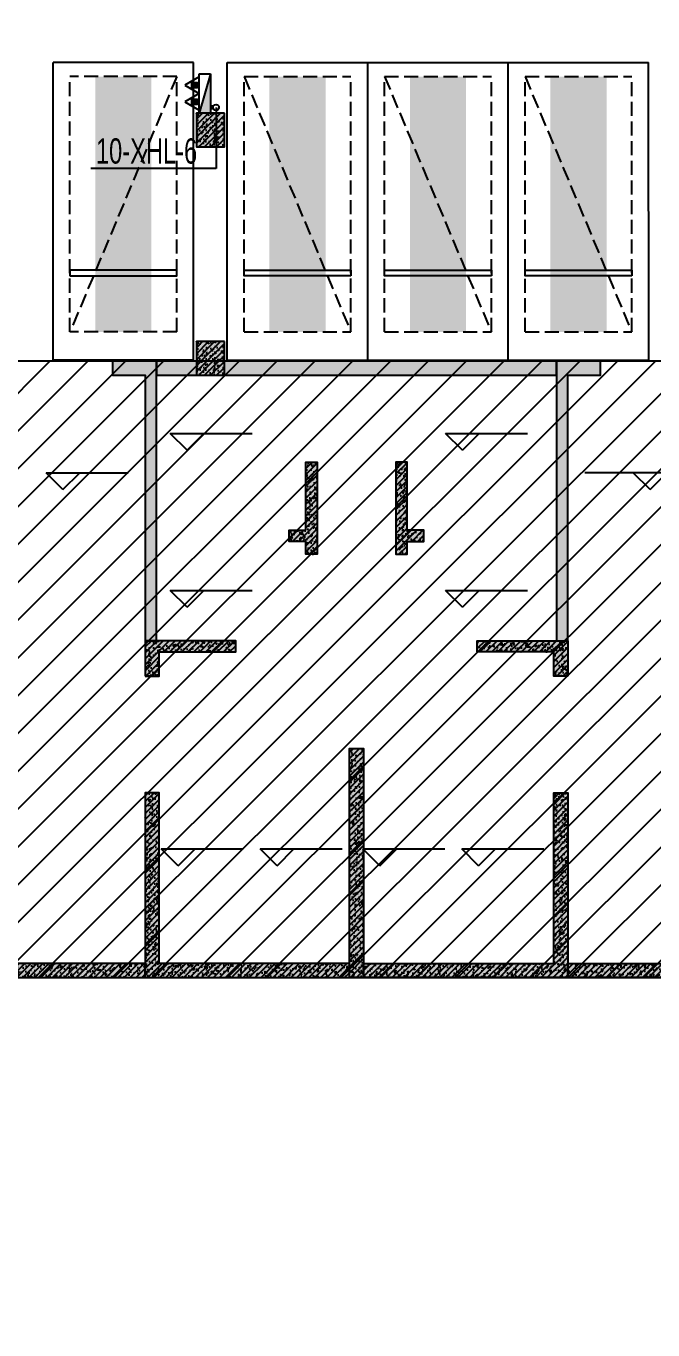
# Model space of a CAD drawing. Extents: x -1338203 to 1886333, y -783476 to 1038610.
# Drawn here: x 766276 to 777432, y -411029 to -387801 of the extents above; entities that cross this region are included whole.
import ezdxf

# ---------------------------------------------------------------- set-up
doc = ezdxf.new("R2010")
doc.units = 0
doc.header["$LTSCALE"] = 1000
doc.header["$MEASUREMENT"] = 0
doc.linetypes.add('A-001-平面B2$0$__DASH', pattern=[0.35, 0.25, -0.1])
for name, color, linetype in [('A-001-车位参照B2$0$A-001-车位参照B2$0$0A-P-PKNG-CAR(A)', 43, 'Continuous'), ('A-08-平面B2$0$0A-A-SYMB-ELEV', 150, 'Continuous'), ('p-a-regular', 5, 'Continuous'), ('S-08-墙柱B2_B1$0$0S-CW-HATCH', 251, 'Continuous'), ('S-08-墙柱B2_B1$0$0S-CW-HATCH-UP', 251, 'Continuous'), ('S-08-墙柱B2_B1$0$0S-CW-LINE', 72, 'Continuous'), ('S001地下二墙柱$0$S001地下二墙柱$0$0A-P-PKNG-STRP', 40, 'Continuous'), ('S001地下二墙柱$0$S001地下二墙柱$0$0S-CC-LINE', 52, 'Continuous'), ('S001地下二墙柱$0$S001地下二墙柱$0$0S-CW-HATCH', 251, 'Continuous'), ('S001地下二墙柱$0$S001地下二墙柱$0$0S-CW-HATCH-UP', 251, 'Continuous'), ('负二层消火栓$0$负二层消火栓$0$0P-ACC-FH', 7, 'Continuous'), ('负二层消火栓$0$负二层消火栓$0$0P-DIM-FH', 3, 'Continuous'), ('负二层消火栓$0$负二层消火栓$0$0P-PIPE-FH', 1, 'Continuous'), ('负二层消火栓$0$负二层消火栓$0$0P-VPIPE-FH', 1, 'Continuous'), ('负二层消火栓$0$负二层消火栓$1$0P-EQUIP-FH', 7, 'Continuous')]:
    doc.layers.add(name, color=color, linetype=linetype)
doc.styles.add('负二层消火栓$0$负二层消火栓$0$AAD-S', font='aad-s.shx', dxfattribs={"width": 0.7, "bigfont": 'aad-hztxt.shx'})
pattern_1 = [(45, (0, 0), (-53.033, 53.033), []), (50, (0, 0), (215.178, -18.8256), [22.5, -247.5]), (355, (0, 0), (-41.6254, 225.6576), [18, -198]), (100.4514, (17.93, -1.57), (173.5528, 206.8319), [19.122, -210.3426]), (46.1842, (0, 60), (320.1723, -49.6557), [33.75, -371.25]), (96.6356, (26.68, 55.86), (280.399, 292.2354), [28.683, -315.514]), (351.1842, (0, 60), (280.3986, 292.2356), [27, -297]), (21, (30, 45), (179.0721, -120.7857), [22.5, -247.5]), (326, (30, 45), (72.9946, 217.545), [18, -198]), (71.4514, (44.92, 34.93), (252.0668, 96.7591), [19.122, -210.3426]), (37.5, (0, 0), (3.64796, 99.86816), [0, -195.6, 0, -201, 0, -198.75]), (7.5, (0, 0), (78.92086, 118.3235), [0, -114.6, 0, -191.1, 0, -75.75]), (327.5, (-66.9, 0), (160.14673, -6.76646), [0, -75, 0, -234, 0, -310.5]), (317.5, (-96.9, 0), (174.95585, 30.0315), [0, -97.5, 0, -155.4, 0, -220.5])]

# ---------------------------------------------------------------- blocks, each defined once
blk = doc.blocks.new('A-08-平面B2')
at = {"layer": 'A-08-平面B2$0$0A-A-SYMB-ELEV'}
for p, q in [((7635, 7102), (7335, 7402)), ((7335, 7402), (8793, 7402)), ((7635, 7102), (7935, 7402)), ((12535, 7102), (12235, 7402)), ((12235, 7402), (13693, 7402)), ((12535, 7102), (12835, 7402)), ((5426, 6402), (5126, 6702)), ((5126, 6702), (6584, 6702)), ((5426, 6402), (5726, 6702)), ((16174, 6702), (14716, 6702)), ((15874, 6402), (15574, 6702)), ((15874, 6402), (16174, 6702)), ((7635, 4307), (7335, 4607)), ((7335, 4607), (8793, 4607)), ((7635, 4307), (7935, 4607)), ((12535, 4307), (12235, 4607)), ((12235, 4607), (13693, 4607)), ((12535, 4307), (12835, 4607)), ((7476, -300), (7176, 0)), ((7176, 0), (8635, 0)), ((7476, -300), (7776, 0)), ((9236, -300), (8936, 0)), ((8936, 0), (10394, 0)), ((9236, -300), (9536, 0)), ((11065, -300), (10765, 0)), ((10765, 0), (12223, 0)), ((11065, -300), (11365, 0)), ((12824, -300), (12524, 0)), ((12524, 0), (13983, 0)), ((12824, -300), (13124, 0))]:
    blk.add_line(p, q, dxfattribs=at)
blk = doc.blocks.new('A-001-主楼组合参照B2')
at = {"ltscale": 0.002}
h = blk.add_hatch(dxfattribs=at)
h.set_pattern_fill('ANSI31', color=8, scale=300)
h.set_pattern_definition([(45, (-290759.76, -7878.1), (-336.7596, 336.7596), [])])
h.paths.add_polyline_path([(66281, -186940), (66281, -185540), (62441, -185540), (62441, -181550), (55141, -181550), (55141, -185540), (51301, -185540), (51301, -186940), (44981, -186940), (44981, -185540), (41131, -185540), (41131, -181650), (37392, -181650), (37392, -179560), (38191, -179560), (38191, -176360), (41051, -176360), (41051, -174560), (42851, -174560), (42851, -173660), (46981, -173660), (46981, -172090), (50101, -172090), (50101, -174560), (67481, -174560), (67481, -172090), (70601, -172090), (70601, -174560), (76531, -174560), (76531, -176360), (79391, -176360), (79391, -179560), (80191, -179560), (80191, -182110), (81091, -182110), (81091, -185540), (72601, -185540), (72601, -186940)])
h.paths.add_polyline_path([(2291, -185540), (9781, -185540), (9781, -186540), (9631, -186540), (9631, -186940), (16251, -186940), (16251, -186540), (16101, -186540), (16101, -185540), (23691, -185540), (23691, -179560), (22891, -179560), (22891, -176360), (20031, -176360), (20031, -174560), (18231, -174560), (18231, -173660), (14101, -173660), (14101, -172090), (10981, -172090), (10981, -174560), (-6399, -174560), (-6399, -172090), (-9519, -172090), (-9519, -174560), (-15449, -174560), (-15449, -176360), (-18309, -176360), (-18309, -179560), (-19109, -179560), (-19109, -181610), (-20009, -181610), (-20009, -185540), (-11519, -185540), (-11519, -186540), (-11669, -186540), (-11669, -186940), (-5049, -186940), (-5049, -186540), (-5199, -186540), (-5199, -185540), (-1359, -185540), (-1359, -181550), (2291, -181550)])
h.paths.add_polyline_path([(-109959, -168806), (-109959, -173536), (-109709, -173536), (-103819, -173536), (-103819, -177236), (-99249, -177236), (-99249, -178036), (-92869, -178036), (-92869, -177236), (-71299, -177236), (-71299, -178036), (-64919, -178036), (-64919, -177236), (-54209, -177236), (-54209, -168806), (-59109, -168806), (-59109, -167906), (-62059, -167906), (-62059, -168806), (-64369, -168806), (-64369, -167456), (-66169, -167456), (-66169, -165386), (-69469, -165386), (-69469, -167386), (-71849, -167386), (-71849, -168806), (-82159, -168806), (-82159, -167906), (-85209, -167906), (-85209, -168806), (-92319, -168806), (-92319, -167386), (-94699, -167386), (-94699, -165386), (-97999, -165386), (-97999, -167456), (-99799, -167456), (-99799, -168806)])
h.paths.add_polyline_path([(-115664, -225244), (-115664, -225844), (-115414, -225844), (-115414, -225244), (-114084, -225244), (-114084, -225844), (-113834, -225844), (-113834, -225244), (-112009, -225244), (-112009, -225844), (-111589, -225844), (-111589, -225244), (-92909, -225244), (-92909, -225844), (-92489, -225844), (-92489, -225244), (-90664, -225244), (-90664, -225844), (-90414, -225844), (-90414, -225244), (-89084, -225244), (-89084, -225844), (-88834, -225844), (-88834, -225244), (-82964, -225244), (-82964, -225844), (-82714, -225844), (-82714, -225244), (-81384, -225244), (-81384, -225844), (-81134, -225844), (-81134, -225244), (-79309, -225244), (-79309, -225844), (-78889, -225844), (-78889, -225244), (-60209, -225244), (-60209, -225844), (-59789, -225844), (-59789, -225244), (-57964, -225244), (-57964, -225844), (-57714, -225844), (-57714, -225244), (-56384, -225244), (-56384, -225844), (-56134, -225844), (-56134, -225244), (-53249, -225244), (-53249, -216464), (-53249, -216464), (-56519, -216464), (-56519, -216464), (-59959, -216464), (-59959, -215464), (-67989, -215464), (-67989, -211894), (-71109, -211894), (-71109, -215464), (-79139, -215464), (-79139, -216464), (-81759, -216464), (-81759, -215464), (-83909, -215464), (-83909, -216464), (-86599, -216464), (-87849, -216464), (-92659, -216464), (-92659, -215464), (-100689, -215464), (-100689, -211894), (-103809, -211894), (-103809, -215464), (-111839, -215464), (-111839, -215464), (-114239, -215464), (-114239, -215464), (-116459, -215464), (-116459, -216464), (-118549, -216464), (-118549, -221294), (-119249, -221294), (-119249, -221894), (-118549, -221894), (-118549, -223844), (-119249, -223844), (-119249, -224444), (-118549, -224444), (-118549, -225244)])
h.paths.add_polyline_path([(-11949, -235160), (-15609, -235160), (-15609, -237714), (-16509, -237714), (-16509, -241140), (-8019, -241140), (-8019, -242140), (-8169, -242140), (-8169, -242540), (-1549, -242540), (-1549, -242140), (-1699, -242140), (-1699, -241140), (13281, -241140), (13281, -242140), (13131, -242140), (13131, -242540), (19751, -242540), (19751, -242140), (19601, -242140), (19601, -241140), (27191, -241140), (27191, -239340), (27191, -239340), (27191, -237140), (27191, -237140), (27191, -235250), (23441, -235250), (23441, -230950), (23441, -230160), (21531, -230160), (17601, -230160), (17602, -227690), (14482, -227690), (14481, -230160), (-2899, -230160), (-2899, -227690), (-6019, -227690), (-6019, -230160), (-9949, -230160), (-11949, -230160)])
h.paths.add_polyline_path([(67491, -237140), (67491, -235160), (71151, -235160), (71151, -234560), (73051, -234560), (73051, -230160), (77081, -230160), (77081, -227690), (80201, -227690), (80201, -230160), (97581, -230160), (97581, -227690), (100701, -227690), (100701, -230160), (104631, -230160), (106631, -230160), (106631, -231960), (109491, -231960), (109491, -235160), (110291, -235160), (110291, -237713), (111191, -237713), (111191, -241140), (102701, -241140), (102701, -242140), (102851, -242140), (102851, -242540), (96231, -242540), (96231, -242140), (96381, -242140), (96381, -241140), (81401, -241140), (81401, -242140), (81551, -242140), (81551, -242540), (74931, -242540), (74931, -242140), (75081, -242140), (75081, -241140), (67491, -241140), (67491, -239340)])
h.paths.add_polyline_path([(11811, -302465), (13796, -302220), (17696, -301741), (17394, -299289), (20491, -298908), (20793, -301359), (25884, -300733), (26493, -305676), (29133, -305351), (28525, -300408), (38043, -299237), (37741, -296785), (40838, -296404), (41140, -298856), (45040, -298376), (47025, -298132), (47636, -303094), (50474, -302745), (51268, -302647), (51580, -305181), (52178, -310042), (48297, -310519), (48118, -309060), (44465, -309509), (44588, -310502), (44736, -310484), (44785, -310881), (38215, -311689), (38166, -311292), (38315, -311274), (38193, -310281), (23325, -312111), (23447, -313103), (23596, -313085), (23645, -313482), (17074, -314290), (17025, -313893), (17174, -313875), (17052, -312883), (1787, -314761), (1909, -315753), (2058, -315735), (2107, -316132), (-4463, -316941), (-4512, -316544), (-4363, -316525), (-4485, -315533), (-12912, -316570), (-13331, -313165), (-12437, -313055), (-12507, -312490), (-12749, -310524), (-11955, -310427), (-12346, -307251), (-9507, -306901), (-9727, -305115), (-7940, -304896), (-8050, -304003), (-3951, -303497), (-4143, -301939), (-1046, -301558), (-745, -304010), (7186, -303034), (7796, -307996), (12421, -307427)])
h.paths.add_polyline_path([(118676, -301883), (118079, -297021), (118079, -297019), (118009, -296454), (117768, -294488), (116974, -294586), (116584, -291410), (113745, -291758), (113526, -289972), (111540, -290216), (107640, -290695), (107339, -288243), (104242, -288623), (104543, -291075), (87293, -293193), (86992, -290742), (83895, -291122), (84196, -293574), (80295, -294053), (78310, -294297), (78920, -299259), (76081, -299608), (75287, -299705), (75598, -302240), (76016, -305641), (83549, -304716), (83671, -305708), (83522, -305726), (83571, -306123), (90142, -305317), (90093, -304920), (89944, -304938), (89822, -303945), (104690, -302119), (104812, -303112), (104663, -303130), (104712, -303527), (111283, -302720), (111234, -302323), (111085, -302341), (110963, -301349), (114617, -300901), (114796, -302359)])
at = {"color": 3, "flags": 128}
for points in [[(-11949, -235160), (-15609, -235160), (-15609, -237714), (-16509, -237714), (-16509, -241140), (-8019, -241140), (-8019, -242140), (-8169, -242140), (-8169, -242540), (-1549, -242540), (-1549, -242140), (-1699, -242140), (-1699, -241140), (13281, -241140)], [(14481, -230160), (-2899, -230160), (-2899, -227690), (-6019, -227690), (-6019, -230160), (-9949, -230160), (-9949, -230160), (-11949, -230160), (-11949, -235160)]]:
    blk.add_lwpolyline(points, dxfattribs=at)
blk.add_blockref('A-08-平面B2', (-4859, -238850))
blk = doc.blocks.new('负二层消火栓$0$负二层消火栓$1$$TwtSys$00000546')
h = blk.add_hatch()
h.set_pattern_fill('ANSI31', color=256, scale=200, style=0)
h.set_pattern_definition([(45, (-38543.802, -6670.83), (-17.67767, 17.67767), [])])
h.paths.add_polyline_path([(-65, 174), (65, 174), (65, 44), (-65, 44)])
for points in [[(0, 344), (-198, 0), (198, 0)], [(-65, 174), (65, 174), (65, 44), (-65, 44)]]:
    blk.add_lwpolyline(points, close=True)
blk = doc.blocks.new('负二层消火栓$0$负二层消火栓$0$$TwtSys$00000434')
for p, q in [((-0.5, 0.5), (-0.5, -0.5)), ((-0.5, -0.5), (0.5, 0.5)), ((0.5, 0.5), (-0.5, 0.5)), ((0.5, -0.5), (0.5, 0.5)), ((-0.5, -0.5), (0.5, -0.5))]:
    blk.add_line(p, q)
blk.add_solid([(0.5, -0.5), (0.5, 0.5), (-0.5, -0.5)])
blk = doc.blocks.new('负二层消火栓')
at = {"layer": '负二层消火栓$0$负二层消火栓$0$0P-DIM-FH'}
for p, q in [((3291, -225640, 800), (3291, -226730, 800)), ((3291, -226730, 800), (1063, -226730, 800))]:
    blk.add_line(p, q, dxfattribs=at)
at = {"layer": '负二层消火栓$0$负二层消火栓$0$0P-PIPE-FH', "linetype": 'Continuous', "const_width": 82.5}
blk.add_lwpolyline([(3239, -225640), (3191, -225640)], dxfattribs=at)
at = {"layer": '负二层消火栓$0$负二层消火栓$0$0P-VPIPE-FH', "linetype": 'Continuous'}
blk.add_circle((3291, -225640), 52.5, dxfattribs=at)
at = {"layer": '负二层消火栓$0$负二层消火栓$0$0P-ACC-FH', "xscale": -700, "yscale": 200, "zscale": 700, "rotation": 89.99999999181479}
blk.add_blockref('负二层消火栓$0$负二层消火栓$0$$TwtSys$00000434', (3091, -225390), dxfattribs=at)
at = {"layer": '负二层消火栓$0$负二层消火栓$1$0P-EQUIP-FH', "xscale": 0.75, "yscale": 0.75, "zscale": 0.75, "rotation": 89.99999999181479}
for p in [(2991, -225241, 800), (2991, -225539, 800)]:
    blk.add_blockref('负二层消火栓$0$负二层消火栓$1$$TwtSys$00000546', p, dxfattribs=at)
at = {"layer": '负二层消火栓$0$负二层消火栓$0$0P-DIM-FH', "color": 7, "style": '负二层消火栓$0$负二层消火栓$0$AAD-S', "width": 0.7}
blk.add_text('10-XHL-6', height=450, dxfattribs=at).set_placement((1153, -226640, 800))
blk = doc.blocks.new('S-08-墙柱B2_B1')
at = {"layer": 'S-08-墙柱B2_B1$0$0S-CW-HATCH'}
h = blk.add_hatch(color=256, dxfattribs=at)
h.dxf.hatch_style = 1
h.paths.add_polyline_path([(7090, 3710), (7090, 8690), (6310, 8690), (6310, 8440), (6890, 8440), (6890, 3710)])
h = blk.add_hatch(color=256, dxfattribs=at)
h.dxf.hatch_style = 1
h.paths.add_polyline_path([(7090, 8440), (14210, 8440), (14210, 8690), (7090, 8690)])
h = blk.add_hatch(color=256, dxfattribs=at)
h.dxf.hatch_style = 1
h.paths.add_polyline_path([(14410, 3710), (14410, 8440), (14990, 8440), (14990, 8690), (14210, 8690), (14210, 3710)])
h = blk.add_hatch(color=256, dxfattribs=at)
h.dxf.hatch_style = 1
h.paths.add_polyline_path([(9750, 5680), (9750, 6890), (9950, 6890), (9950, 5250), (9750, 5250), (9750, 5480), (9450, 5480), (9450, 5680)])
h = blk.add_hatch(color=256, dxfattribs=at)
h.dxf.hatch_style = 1
h.paths.add_polyline_path([(11550, 5680), (11550, 6890), (11350, 6890), (11350, 5250), (11550, 5250), (11550, 5480), (11850, 5480), (11850, 5680)])
h = blk.add_hatch(color=256, dxfattribs=at)
h.dxf.hatch_style = 1
h.paths.add_polyline_path([(6890, 3080), (7140, 3080), (7140, 3510), (8500, 3510), (8500, 3710), (6890, 3710)])
h = blk.add_hatch(color=256, dxfattribs=at)
h.dxf.hatch_style = 1
h.paths.add_polyline_path([(14410, 3080), (14160, 3080), (14160, 3510), (12800, 3510), (12800, 3710), (14410, 3710)])
h = blk.add_hatch(color=256, dxfattribs=at)
h.dxf.hatch_style = 1
h.paths.add_polyline_path([(10775, -2290), (10525, -2290), (10525, 1790), (10775, 1790)])
h = blk.add_hatch(color=256, dxfattribs=at)
h.dxf.hatch_style = 1
h.paths.add_polyline_path([(6890, -2290), (10525, -2290), (10525, -2040), (7140, -2040), (7140, 1000), (6890, 1000)])
h = blk.add_hatch(color=256, dxfattribs=at)
h.dxf.hatch_style = 1
h.paths.add_polyline_path([(14410, -2290), (10775, -2290), (10775, -2040), (14160, -2040), (14160, 1000), (14410, 1000)])
h = blk.add_hatch(color=256, dxfattribs=at)
h.dxf.hatch_style = 1
h.paths.add_polyline_path([(2910, -2290), (6890, -2290), (6890, -2040), (3160, -2040), (3160, -1360), (2910, -1360)])
h = blk.add_hatch(color=256, dxfattribs=at)
h.dxf.hatch_style = 1
h.paths.add_polyline_path([(18390, -2290), (14410, -2290), (14410, -2040), (18140, -2040), (18140, -1360), (18390, -1360)])
at = {"layer": 'S-08-墙柱B2_B1$0$0S-CW-HATCH-UP'}
h = blk.add_hatch(dxfattribs=at)
h.set_pattern_fill('钢筋混凝土', color=256, scale=30)
h.set_pattern_definition(pattern_1)
h.paths.add_polyline_path([(7090, 3710), (7090, 8690), (6310, 8690), (6310, 8440), (6890, 8440), (6890, 3710)])
h = blk.add_hatch(dxfattribs=at)
h.set_pattern_fill('钢筋混凝土', color=256, scale=30)
h.set_pattern_definition([(45, (0, 0), (-53.033, 53.033), []), (50, (0, 0), (215.178, -18.8256), [22.5, -247.5]), (355, (0, 0), (-41.6254, 225.6576), [18, -198]), (100.4514, (17.93, -1.57), (173.5528, 206.8319), [19.122, -210.3426]), (46.1842, (0, 60), (320.1723, -49.6557), [33.75, -371.25]), (96.6356, (26.68, 55.86), (280.399, 292.2354), [28.683, -315.514]), (351.1842, (0, 60), (280.3986, 292.2356), [27, -297]), (21, (30, 45), (179.0721, -120.7857), [22.5, -247.5]), (326, (30, 45), (72.9946, 217.545), [18, -198]), (71.4514, (44.92, 34.93), (252.0668, 96.7591), [19.122, -210.3426]), (37.5, (0, 0), (3.64796, 99.86816), [0, -195.6, 0, -201, 0, -198.75]), (7.5, (0, 0), (78.92086, 118.3235), [0, -114.6, 0, -191.1, 0, -75.75]), (327.5, (-66.9, 0), (160.14673, -6.76646), [0, -75, 0, -234, 0, -310.5]), (317.5, (-96.9, 0), (174.9559, 30.0315), [0, -97.5, 0, -155.4, 0, -220.5])])
h.paths.add_polyline_path([(7090, 8440), (14210, 8440), (14210, 8690), (7090, 8690)])
h = blk.add_hatch(dxfattribs=at)
h.set_pattern_fill('钢筋混凝土', color=256, scale=30)
h.set_pattern_definition(pattern_1)
h.paths.add_polyline_path([(14410, 3710), (14410, 8440), (14990, 8440), (14990, 8690), (14210, 8690), (14210, 3710)])
h = blk.add_hatch(dxfattribs=at)
h.set_pattern_fill('钢筋混凝土', color=256, scale=30)
h.set_pattern_definition(pattern_1)
h.paths.add_polyline_path([(9750, 5680), (9750, 6890), (9950, 6890), (9950, 5250), (9750, 5250), (9750, 5480), (9450, 5480), (9450, 5680)])
h = blk.add_hatch(dxfattribs=at)
h.set_pattern_fill('钢筋混凝土', color=256, scale=30)
h.set_pattern_definition(pattern_1)
h.paths.add_polyline_path([(11550, 5680), (11550, 6890), (11350, 6890), (11350, 5250), (11550, 5250), (11550, 5480), (11850, 5480), (11850, 5680)])
h = blk.add_hatch(dxfattribs=at)
h.set_pattern_fill('钢筋混凝土', color=256, scale=30)
h.set_pattern_definition(pattern_1)
h.paths.add_polyline_path([(6890, 3080), (7140, 3080), (7140, 3510), (8500, 3510), (8500, 3710), (6890, 3710)])
h = blk.add_hatch(dxfattribs=at)
h.set_pattern_fill('钢筋混凝土', color=256, scale=30)
h.set_pattern_definition(pattern_1)
h.paths.add_polyline_path([(14410, 3080), (14160, 3080), (14160, 3510), (12800, 3510), (12800, 3710), (14410, 3710)])
h = blk.add_hatch(dxfattribs=at)
h.set_pattern_fill('钢筋混凝土', color=256, scale=30)
h.set_pattern_definition(pattern_1)
h.paths.add_polyline_path([(10775, -2290), (10525, -2290), (10525, 1790), (10775, 1790)])
h = blk.add_hatch(dxfattribs=at)
h.set_pattern_fill('钢筋混凝土', color=256, scale=30)
h.set_pattern_definition(pattern_1)
h.paths.add_polyline_path([(6890, -2290), (10525, -2290), (10525, -2040), (7140, -2040), (7140, 1000), (6890, 1000)])
h = blk.add_hatch(dxfattribs=at)
h.set_pattern_fill('钢筋混凝土', color=256, scale=30)
h.set_pattern_definition(pattern_1)
h.paths.add_polyline_path([(14410, -2290), (10775, -2290), (10775, -2040), (14160, -2040), (14160, 1000), (14410, 1000)])
h = blk.add_hatch(dxfattribs=at)
h.set_pattern_fill('钢筋混凝土', color=256, scale=30)
h.set_pattern_definition(pattern_1)
h.paths.add_polyline_path([(2910, -2290), (6890, -2290), (6890, -2040), (3160, -2040), (3160, -1360), (2910, -1360)])
h = blk.add_hatch(dxfattribs=at)
h.set_pattern_fill('钢筋混凝土', color=256, scale=30)
h.set_pattern_definition(pattern_1)
h.paths.add_polyline_path([(18390, -2290), (14410, -2290), (14410, -2040), (18140, -2040), (18140, -1360), (18390, -1360)])
at = {"layer": 'S-08-墙柱B2_B1$0$0S-CW-LINE'}
for points in [[(7090, 3710), (7090, 8690), (6310, 8690), (6310, 8440), (6890, 8440), (6890, 3710)], [(7090, 8440), (14210, 8440), (14210, 8690), (7090, 8690)], [(14410, 3710), (14410, 8440), (14990, 8440), (14990, 8690), (14210, 8690), (14210, 3710)], [(9750, 5680), (9750, 6890), (9950, 6890), (9950, 5250), (9750, 5250), (9750, 5480), (9450, 5480), (9450, 5680)], [(11550, 5680), (11550, 6890), (11350, 6890), (11350, 5250), (11550, 5250), (11550, 5480), (11850, 5480), (11850, 5680)], [(6890, 3080), (7140, 3080), (7140, 3510), (8500, 3510), (8500, 3710), (6890, 3710)], [(14410, 3080), (14160, 3080), (14160, 3510), (12800, 3510), (12800, 3710), (14410, 3710)], [(10775, -2290), (10525, -2290), (10525, 1790), (10775, 1790)], [(6890, -2290), (10525, -2290), (10525, -2040), (7140, -2040), (7140, 1000), (6890, 1000)], [(14410, -2290), (10775, -2290), (10775, -2040), (14160, -2040), (14160, 1000), (14410, 1000)], [(2910, -2290), (6890, -2290), (6890, -2040), (3160, -2040), (3160, -1360), (2910, -1360)], [(18390, -2290), (14410, -2290), (14410, -2040), (18140, -2040), (18140, -1360), (18390, -1360)]]:
    blk.add_lwpolyline(points, close=True, dxfattribs=at)
blk = doc.blocks.new('S001地下二墙柱')
at = {"layer": 'S001地下二墙柱$0$S001地下二墙柱$0$0S-CW-HATCH'}
h = blk.add_hatch(color=256, dxfattribs=at)
h.dxf.hatch_style = 1
h.paths.add_polyline_path([(3441, -225740), (2941, -225740), (2941, -226340), (3441, -226340)])
h = blk.add_hatch(color=256, dxfattribs=at)
h.dxf.hatch_style = 1
h.paths.add_polyline_path([(3441, -229810), (2941, -229810), (2941, -230410), (3441, -230410)])
at = {"layer": 'S001地下二墙柱$0$S001地下二墙柱$0$0S-CW-HATCH-UP'}
h = blk.add_hatch(dxfattribs=at)
h.set_pattern_fill('钢筋混凝土', color=256, scale=30)
h.set_pattern_definition([(45, (35751.97, -216788.27), (-53.03301, 53.03301), []), (50, (35751.97, -216788.27), (215.1781, -18.8256), [22.5, -247.5]), (355, (35751.97, -216788.27), (-41.6254, 225.6576), [18, -198]), (100.4514, (35769.9, -216789.84), (173.5528, 206.8319), [19.122, -210.3426]), (46.1842, (35751.97, -216728.27), (320.1723, -49.6557), [33.75, -371.25]), (96.6356, (35778.65, -216732.4), (280.3988, 292.2354), [28.683, -315.514]), (351.1842, (35751.97, -216728.27), (280.3986, 292.2356), [27, -297]), (21, (35781.97, -216743.27), (179.0721, -120.7857), [22.5, -247.5]), (326, (35781.97, -216743.27), (72.9946, 217.545), [18, -198]), (71.4514, (35796.9, -216753.34), (252.0668, 96.7591), [19.122, -210.3426]), (37.5, (35751.97, -216788.27), (3.64796, 99.86816), [0, -195.6, 0, -201, 0, -198.75]), (7.5, (35751.97, -216788.27), (78.92086, 118.3235), [0, -114.6, 0, -191.1, 0, -75.75]), (327.5, (35685.07, -216788.27), (160.14673, -6.76646), [0, -75, 0, -234, 0, -310.5]), (317.5, (35655.07, -216788.27), (174.95585, 30.0315), [0, -97.5, 0, -155.4, 0, -220.5])])
h.paths.add_polyline_path([(3441, -225740), (2941, -225740), (2941, -226340), (3441, -226340)])
h = blk.add_hatch(dxfattribs=at)
h.set_pattern_fill('钢筋混凝土', color=256, scale=30)
h.set_pattern_definition([(45, (35751.97, -220858.26), (-53.03301, 53.03301), []), (50, (35751.97, -220858.26), (215.1781, -18.8256), [22.5, -247.5]), (355, (35751.97, -220858.26), (-41.6254, 225.6576), [18, -198]), (100.4514, (35769.9, -220859.83), (173.5528, 206.8319), [19.122, -210.3426]), (46.1842, (35751.97, -220798.26), (320.1723, -49.6557), [33.75, -371.25]), (96.6356, (35778.65, -220802.4), (280.3988, 292.2354), [28.683, -315.514]), (351.1842, (35751.97, -220798.26), (280.3986, 292.2356), [27, -297]), (21, (35781.97, -220813.26), (179.0721, -120.7857), [22.5, -247.5]), (326, (35781.97, -220813.26), (72.9946, 217.545), [18, -198]), (71.4514, (35796.9, -220823.32), (252.0668, 96.7591), [19.122, -210.3426]), (37.5, (35751.97, -220858.26), (3.64796, 99.86816), [0, -195.6, 0, -201, 0, -198.75]), (7.5, (35751.97, -220858.26), (78.92086, 118.3235), [0, -114.6, 0, -191.1, 0, -75.75]), (327.5, (35685.07, -220858.26), (160.14673, -6.76646), [0, -75, 0, -234, 0, -310.5]), (317.5, (35655.07, -220858.26), (174.95585, 30.0315), [0, -97.5, 0, -155.4, 0, -220.5])])
h.paths.add_polyline_path([(3441, -229810), (2941, -229810), (2941, -230410), (3441, -230410)])
at = {"layer": 'S001地下二墙柱$0$S001地下二墙柱$0$0S-CC-LINE', "color": 1}
for points in [[(3441, -225740), (2941, -225740), (2941, -226340), (3441, -226340)], [(3441, -229810), (2941, -229810), (2941, -230410), (3441, -230410)]]:
    blk.add_lwpolyline(points, close=True, dxfattribs=at)
at = {"layer": 'S001地下二墙柱$0$S001地下二墙柱$0$0A-P-PKNG-STRP', "ltscale": 0.002}
blk.add_blockref('S-08-墙柱B2_B1', (-4859, -238850), dxfattribs=at)
blk = doc.blocks.new('A-001-车位参照B2$0$A-001-车位参照B2$0$ddd')
for p, q in [((0, 2500), (5300, 2500)), ((0, 2500), (0, 0)), ((5300, 2500), (5300, 0)), ((0, 0), (5300, 0))]:
    blk.add_line(p, q)
at = {"linetype": 'A-001-平面B2$0$__DASH'}
for p, q in [((500, 2200), (500, 300)), ((500, 2200), (5050, 2200)), ((5050, 2200), (5050, 300)), ((500, 300), (5050, 300))]:
    blk.add_line(p, q, dxfattribs=at)
blk.add_lwpolyline([(5050, 2200), (500, 300)], dxfattribs=at)
blk.add_lwpolyline([(1500, 300), (1500, 2200), (1600, 2200), (1600, 300)], close=True)
at = {"layer": 'p-a-regular', "ltscale": 0.002, "const_width": 1000}
blk.add_lwpolyline([(5050, 1250), (500, 1250)], dxfattribs=at)

msp = doc.modelspace()

# ---------------------------------------------------------------- block references
at = {"ltscale": 0.002}
for name in ['S001地下二墙柱', 'A-001-主楼组合参照B2', 'A-001-主楼组合参照B2', '负二层消火栓']:
    msp.add_blockref(name, (766365.4, -163610.9), dxfattribs=at)
at = {"layer": 'A-001-车位参照B2$0$A-001-车位参照B2$0$0A-P-PKNG-CAR(A)', "linetype": 'Continuous', "xscale": -1, "rotation": 269.9972764593918}
msp.add_blockref('A-001-车位参照B2$0$A-001-车位参照B2$0$ddd', (766756.6, -393750.6), dxfattribs=at)
at = {"layer": 'A-001-车位参照B2$0$A-001-车位参照B2$0$0A-P-PKNG-CAR(A)', "linetype": 'Continuous', "rotation": 90.00272354060814}
for p in [(772356.6, -393750.6), (774856.6, -393750.6), (777356.6, -393750.6)]:
    msp.add_blockref('A-001-车位参照B2$0$A-001-车位参照B2$0$ddd', p, dxfattribs=at)

doc.saveas('drawing.dxf')
